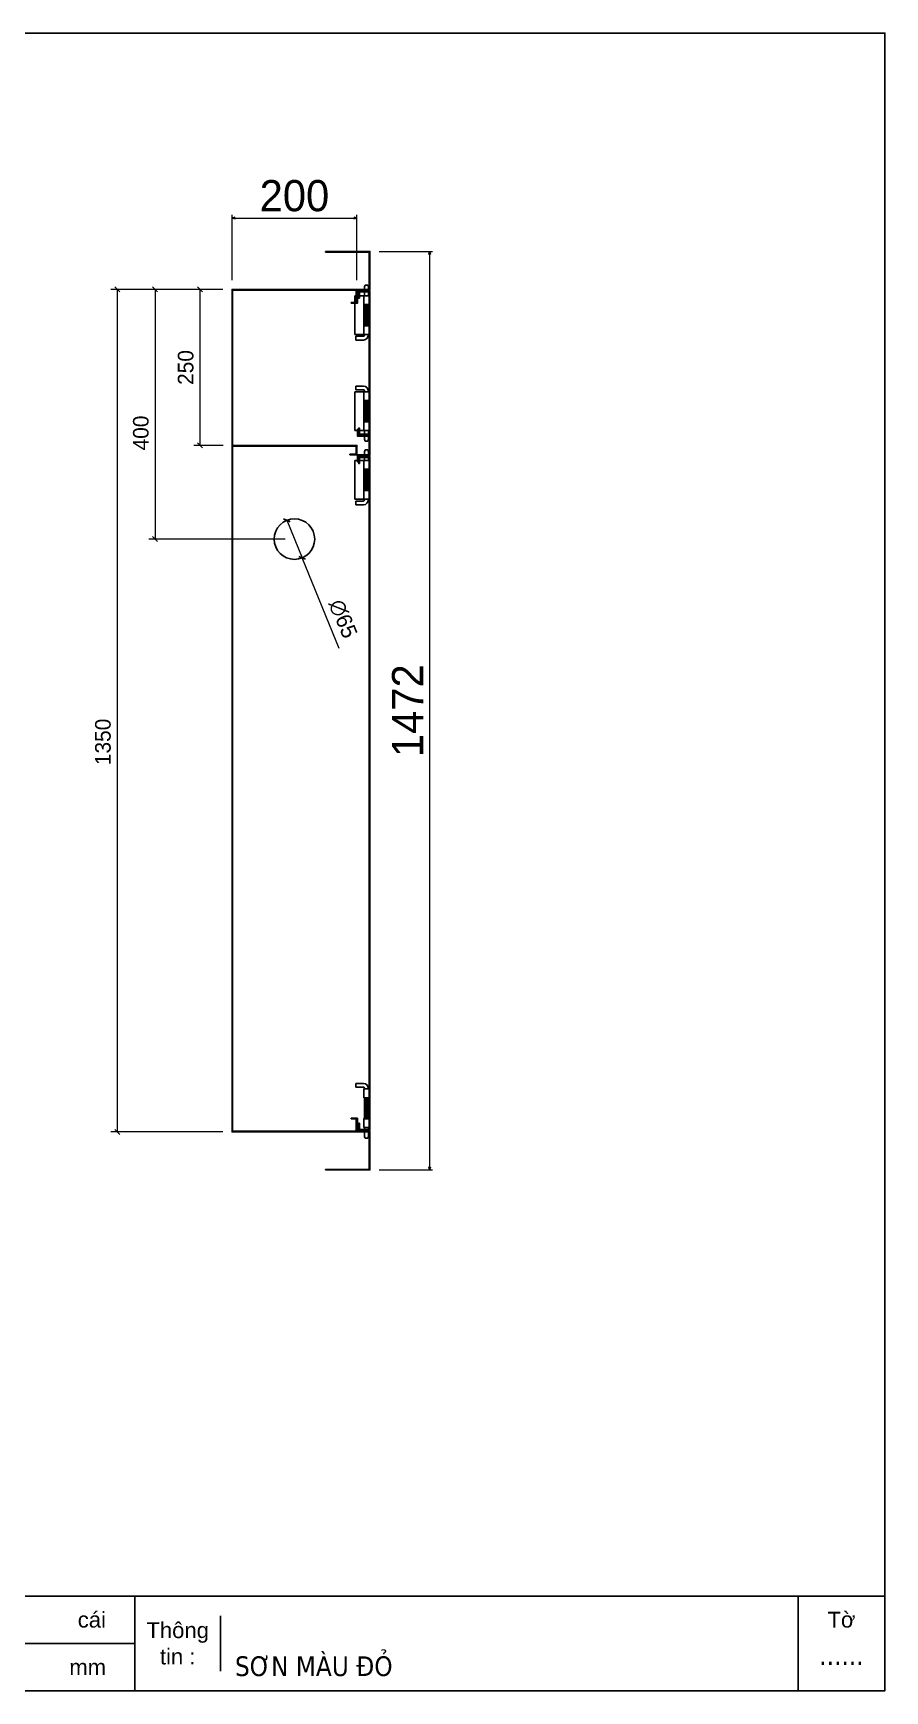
# Model space of a CAD drawing. Header units: millimetres. Extents: x 0 to 3757, y 0 to 2656.
# Drawn here: x 2392 to 3757, y 0 to 2656 of the extents above; entities that cross this region are included whole.
import ezdxf
from ezdxf.enums import TextEntityAlignment as Align

# ---------------------------------------------------------------- set-up
doc = ezdxf.new("R2010")
doc.units = ezdxf.units.MM
doc.layers.add('DIM', color=253, linetype='Continuous')
doc.styles.add('Arial', font='arial.ttf')
doc.styles.add('Tahoma (Input Text)', font='tahoma.ttf')
doc.dimstyles.new('CNC', dxfattribs={"dimtxt": 50, "dimasz": 5, "dimexe": 5, "dimexo": 15, "dimgap": 10, "dimtad": 1, "dimdec": 0, "dimtxsty": 'Standard', "dimblk": 'OPEN30', "dimcen": 10, "dimclrd": 5, "dimclre": 5, "dimclrt": 3, "dimazin": 3, "dimtfac": 1, "dimtdec": 0, "dimtmove": 0, "dimatfit": 3, "dimldrblk": 'ARCHTICK', "dimlwd": 9, "dimlwe": 9})
doc.dimstyles.new('Dim-25', dxfattribs={"dimtxt": 25, "dimasz": 8, "dimexe": 10, "dimexo": 15, "dimgap": 10, "dimtad": 1, "dimdec": 0, "dimtxsty": 'Standard', "dimblk": 'OBLIQUE', "dimcen": 10, "dimclrd": 5, "dimclre": 5, "dimclrt": 3, "dimazin": 3, "dimtfac": 1, "dimtdec": 0, "dimtmove": 0, "dimatfit": 3, "dimldrblk": 'OBLIQUE', "dimlwd": 9, "dimlwe": 9})

# ---------------------------------------------------------------- blocks, each defined once
blk = doc.blocks.new('ggj')
at = {"color": 1}
for p, q in [((2102.5, 11240.6), (2093.5, 11240.6)), ((2093.5, 11240.6), (2093.5, 11226.6)), ((2095, 11254.6), (2096, 11257.6)), ((2101, 11254.6), (2100, 11257.6)), ((2102.5, 11240.6), (2102.5, 11226.6)), ((2093.5, 11226.6), (2102.5, 11226.6)), ((2102, 11223.6), (2094, 11225.1)), ((2102, 11222.1), (2094, 11223.6)), ((2094, 11223.6), (2095, 11223.6)), ((2102, 11220.6), (2094, 11222.1)), ((2094, 11222.1), (2095, 11222.1)), ((2102, 11219.1), (2094, 11220.6)), ((2094, 11220.6), (2095, 11220.6)), ((2102, 11217.6), (2094, 11219.1)), ((2094, 11219.1), (2095, 11219.1)), ((2102, 11216.1), (2094, 11217.6)), ((2094, 11217.6), (2095, 11217.6)), ((2102, 11214.6), (2094, 11216.1)), ((2094, 11216.1), (2095, 11216.1)), ((2102, 11213.1), (2094, 11214.6)), ((2094, 11214.6), (2095, 11214.6)), ((2102, 11211.6), (2094, 11213.1)), ((2094, 11213.1), (2095, 11213.1)), ((2102, 11210.1), (2094, 11211.6)), ((2094, 11211.6), (2095, 11211.6)), ((2101, 11223.6), (2102, 11223.6)), ((2101, 11222.1), (2102, 11222.1)), ((2101, 11220.6), (2102, 11220.6)), ((2101, 11219.1), (2102, 11219.1)), ((2101, 11217.6), (2102, 11217.6)), ((2101, 11216.1), (2102, 11216.1)), ((2101, 11214.6), (2102, 11214.6)), ((2101, 11213.1), (2102, 11213.1)), ((2101, 11211.6), (2102, 11211.6)), ((2102.5, 11192.6), (2102.5, 11226.6)), ((2093.5, 11192.6), (2093.5, 11178.6)), ((2093.5, 11192.6), (2102.5, 11192.6)), ((2102, 11208.6), (2094, 11210.1)), ((2094, 11210.1), (2095, 11210.1)), ((2102, 11207.1), (2094, 11208.6)), ((2094, 11208.6), (2095, 11208.6)), ((2102, 11205.6), (2094, 11207.1)), ((2094, 11207.1), (2095, 11207.1)), ((2102, 11204.1), (2094, 11205.6)), ((2094, 11205.6), (2095, 11205.6)), ((2102, 11202.6), (2094, 11204.1)), ((2094, 11204.1), (2095, 11204.1)), ((2102, 11201.1), (2094, 11202.6)), ((2094, 11202.6), (2095, 11202.6)), ((2102, 11199.6), (2094, 11201.1)), ((2094, 11201.1), (2095, 11201.1)), ((2102, 11198.1), (2094, 11199.6)), ((2094, 11199.6), (2095, 11199.6)), ((2102, 11196.6), (2094, 11198.1)), ((2094, 11198.1), (2095, 11198.1)), ((2102, 11195.1), (2094, 11196.6)), ((2094, 11196.6), (2095, 11196.6)), ((2102, 11193.6), (2094, 11195.1)), ((2094, 11195.1), (2095, 11195.1)), ((2099.3, 11192.6), (2094, 11193.6)), ((2094, 11193.6), (2095, 11193.6)), ((2101, 11210.1), (2102, 11210.1)), ((2101, 11208.6), (2102, 11208.6)), ((2101, 11207.1), (2102, 11207.1)), ((2101, 11205.6), (2102, 11205.6)), ((2101, 11204.1), (2102, 11204.1)), ((2101, 11202.6), (2102, 11202.6)), ((2101, 11201.1), (2102, 11201.1)), ((2101, 11199.6), (2102, 11199.6)), ((2101, 11198.1), (2102, 11198.1)), ((2101, 11196.6), (2102, 11196.6)), ((2101, 11195.1), (2102, 11195.1)), ((2101, 11193.6), (2102, 11193.6)), ((2102.5, 11192.6), (2102.5, 11178.6)), ((2093, 11175.6), (2081, 11175.6)), ((2081, 11169.6), (2081, 11175.6)), ((2093, 11169.6), (2081, 11169.6)), ((2093.5, 11178.6), (2102.5, 11178.6)), ((2095, 11178.6), (2095, 11178.6)), ((2095, 11178.6), (2095, 11177.6)), ((2101, 11178.6), (2101, 11177.6))]:
    blk.add_line(p, q, dxfattribs=at)
for points in [[(2095, 11254.6), (2095, 11240.6)], [(2100, 11257.6), (2096, 11257.6)], [(2101, 11240.6), (2101, 11254.6)], [(2095, 11225.1), (2095, 11192.6)], [(2101, 11192.6), (2101, 11225.1)]]:
    blk.add_lwpolyline(points, dxfattribs=at)
blk.add_lwpolyline([(2094, 11225.1), (2102, 11225.1), (2102, 11226.6), (2094, 11226.6)], close=True, dxfattribs=at)
for radius in [2, 8]:
    blk.add_arc((2093, 11177.6), radius, 270, 0, dxfattribs=at)
blk = doc.blocks.new('*D6')
at = {"color": 0, "linetype": 'ByBlock', "lineweight": -2}
for p, q in [((2710.9, 2360.2), (2715.9, 2361.5)), ((2715.9, 2358.8), (2710.9, 2360.2)), ((2710.9, 2360.2), (2715.9, 2360.2)), ((2905.9, 2361.5), (2910.9, 2360.2)), ((2910.9, 2360.2), (2905.9, 2358.8)), ((2910.9, 2360.2), (2905.9, 2360.2))]:
    blk.add_line(p, q, dxfattribs=at)
at = {"layer": 'Defpoints', "color": 0, "transparency": 16777216}
for p in [(2910.9, 2360.2), (2710.9, 2245.7), (2910.9, 2245.7)]:
    blk.add_point(p, dxfattribs=at)
at = {"layer": 'DIM', "color": 5, "lineweight": 9, "transparency": 16777216}
for p, q in [((2710.9, 2260.7), (2710.9, 2365.2)), ((2910.9, 2260.7), (2910.9, 2365.2)), ((2715.9, 2360.2), (2905.9, 2360.2))]:
    blk.add_line(p, q, dxfattribs=at)
at = {"layer": 'DIM', "color": 3, "transparency": 16777216, "insert": (2810.9, 2395.7), "char_height": 50, "attachment_point": 5}
blk.add_mtext('200', dxfattribs=at)
blk = doc.blocks.new('_ArchTick')
at = {"color": 0, "const_width": 0.15}
blk.add_lwpolyline([(-0.5, -0.5), (0.5, 0.5)], dxfattribs=at)
blk = doc.blocks.new('_Open30')
at = {"color": 0, "linetype": 'ByBlock', "lineweight": -2}
for p, q in [((-1, 0.27), (0, 0)), ((0, 0), (-1, -0.27)), ((0, 0), (-1, 0))]:
    blk.add_line(p, q, dxfattribs=at)
blk = doc.blocks.new('*D7')
at = {"color": 0, "linetype": 'ByBlock', "lineweight": -2}
for p, q in [((3026, 2301.7), (3027.3, 2306.7)), ((3027.3, 2306.7), (3028.7, 2301.7)), ((3027.3, 2306.7), (3027.3, 2301.7)), ((3027.3, 834.7), (3026, 839.7)), ((3028.7, 839.7), (3027.3, 834.7)), ((3027.3, 834.7), (3027.3, 839.7))]:
    blk.add_line(p, q, dxfattribs=at)
at = {"layer": 'Defpoints', "color": 0, "transparency": 16777216}
for p in [(2931.9, 2306.7), (2931.9, 834.7), (3027.3, 834.7)]:
    blk.add_point(p, dxfattribs=at)
at = {"layer": 'DIM', "color": 5, "lineweight": 9, "transparency": 16777216}
for p, q in [((2946.9, 2306.7), (3032.3, 2306.7)), ((3027.3, 2301.7), (3027.3, 839.7)), ((2946.9, 834.7), (3032.3, 834.7))]:
    blk.add_line(p, q, dxfattribs=at)
at = {"layer": 'DIM', "color": 3, "transparency": 16777216, "insert": (2992.2, 1570.7), "char_height": 50, "attachment_point": 5, "rotation": 90}
blk.add_mtext('1472', dxfattribs=at)
blk = doc.blocks.new('*D8')
at = {"color": 0, "linetype": 'ByBlock', "lineweight": -2}
for p, q in [((2530.9, 2241.7), (2522.9, 2249.7)), ((2522.9, 899.7), (2530.9, 891.7))]:
    blk.add_line(p, q, dxfattribs=at)
at = {"layer": 'Defpoints', "color": 0, "ltscale": 3, "transparency": 16777216}
for p in [(2710.9, 2245.7), (2526.9, 895.7), (2710.9, 895.7)]:
    blk.add_point(p, dxfattribs=at)
at = {"layer": 'DIM', "color": 5, "lineweight": 9, "ltscale": 3, "transparency": 16777216}
for p, q in [((2695.9, 2245.7), (2516.9, 2245.7)), ((2526.9, 2245.7), (2526.9, 895.7)), ((2695.9, 895.7), (2516.9, 895.7))]:
    blk.add_line(p, q, dxfattribs=at)
at = {"layer": 'DIM', "color": 3, "ltscale": 3, "transparency": 16777216, "insert": (2504.1, 1520.7), "char_height": 25, "attachment_point": 5, "rotation": 90}
blk.add_mtext('1350', dxfattribs=at)
blk = doc.blocks.new('_Oblique')
at = {"color": 0, "linetype": 'ByBlock', "lineweight": -2}
blk.add_line((-0.5, -0.5), (0.5, 0.5), dxfattribs=at)
blk = doc.blocks.new('khungtenAsean2')
at = {"color": 7}
for p, q in [((2970, -1980), (0, -1980)), ((2020, -1980), (2020, -2100)), ((2860, -1980), (2860, -2100)), ((2128.3, -2005), (2128.3, -2075)), ((2020, -2040), (0, -2040))]:
    blk.add_line(p, q, dxfattribs=at)
blk.add_lwpolyline([(0, 0), (2970, 0), (2970, -2100), (0, -2100)], close=True, dxfattribs=at)
at = {"color": 2, "char_height": 20, "style": 'Arial'}
for s, insert, width, attachment_point in [('cái', (1947.6, -2010), 917.634, 4), ('Thông\\Ptin :', (2074.2, -2040), 108.311, 5), ('Tờ', (2915, -2010), 110, 5), ('mm', (1936.9, -2070), 917.634, 4)]:
    blk.add_mtext(s, dxfattribs=dict(at, insert=insert, width=width, attachment_point=attachment_point))
at = {"color": 1, "style": 'Tahoma (Input Text)', "flags": 8}
for tag, p in [('#03', (506.6, -2019.3)), ('#01', (137.1, -2021.3)), ('#05', (1106.6, -2021.3)), ('#07', (1834.7, -2021.3)), ('#09', (2146.7, -2021.3)), ('#02', (98.5, -2081.3)), ('#04', (486.1, -2081.3)), ('#06', (1065.3, -2081.3)), ('#08', (1817.4, -2081.3)), ('#10', (2146.7, -2081.3))]:
    blk.add_attdef(tag, p, '', height=25, dxfattribs=at)
blk.add_attdef('#11', text='', height=25, dxfattribs=at).set_placement((2915, -2067.3), align=Align.CENTER)
blk = doc.blocks.new('HL035-1-2')
at = {"color": 1}
for p, q in [((-3, 79), (-3, 80)), ((3, 79), (3, 80)), ((5, 88), (17, 88)), ((5, 82), (17, 82)), ((17, 88), (17, 82)), ((-4.5, 79), (18.5, 79)), ((-4.5, 65), (-4.5, 79)), ((-4.5, 65), (4.5, 65)), ((1.3, 65), (-4, 64)), ((4, 64), (-4, 62.5)), ((-4, 64), (-3, 64)), ((4, 62.5), (-4, 61)), ((-4, 62.5), (-3, 62.5)), ((4, 61), (-4, 59.5)), ((-4, 61), (-3, 61)), ((4, 59.5), (-4, 58)), ((-4, 59.5), (-3, 59.5)), ((4, 58), (-4, 56.5)), ((-4, 58), (-3, 58)), ((4, 56.5), (-4, 55)), ((-4, 56.5), (-3, 56.5)), ((4, 55), (-4, 53.5)), ((-4, 55), (-3, 55)), ((4, 53.5), (-4, 52)), ((-4, 53.5), (-3, 53.5)), ((-3, 79), (-3, 79)), ((3, 64), (4, 64)), ((3, 62.5), (4, 62.5)), ((3, 61), (4, 61)), ((3, 59.5), (4, 59.5)), ((3, 58), (4, 58)), ((3, 56.5), (4, 56.5)), ((3, 55), (4, 55)), ((3, 53.5), (4, 53.5)), ((4.5, 65), (4.5, 79)), ((4.5, 65), (4.5, 31)), ((18.5, 79), (18.5, 17)), ((-4.5, 17), (-4.5, 31)), ((-4.5, 31), (4.5, 31)), ((4, 52), (-4, 50.5)), ((-4, 52), (-3, 52)), ((4, 50.5), (-4, 49)), ((-4, 50.5), (-3, 50.5)), ((4, 49), (-4, 47.5)), ((-4, 49), (-3, 49)), ((4, 47.5), (-4, 46)), ((-4, 47.5), (-3, 47.5)), ((4, 46), (-4, 44.5)), ((-4, 46), (-3, 46)), ((4, 44.5), (-4, 43)), ((-4, 44.5), (-3, 44.5)), ((4, 43), (-4, 41.5)), ((-4, 43), (-3, 43)), ((4, 41.5), (-4, 40)), ((-4, 41.5), (-3, 41.5)), ((4, 40), (-4, 38.5)), ((-4, 40), (-3, 40)), ((4, 38.5), (-4, 37)), ((-4, 38.5), (-3, 38.5)), ((4, 37), (-4, 35.5)), ((-4, 37), (-3, 37)), ((4, 35.5), (-4, 34)), ((-4, 35.5), (-3, 35.5)), ((4, 34), (-4, 32.5)), ((-4, 34), (-3, 34)), ((3, 52), (4, 52)), ((3, 50.5), (4, 50.5)), ((3, 49), (4, 49)), ((3, 47.5), (4, 47.5)), ((3, 46), (4, 46)), ((3, 44.5), (4, 44.5)), ((3, 43), (4, 43)), ((3, 41.5), (4, 41.5)), ((3, 40), (4, 40)), ((3, 38.5), (4, 38.5)), ((3, 37), (4, 37)), ((3, 35.5), (4, 35.5)), ((3, 34), (4, 34)), ((4.5, 17), (4.5, 31)), ((18.5, 17), (-4.5, 17)), ((-3, 3), (-2, 0)), ((3, 3), (2, 0))]:
    blk.add_line(p, q, dxfattribs=at)
for points in [[(-3, 32.5), (-3, 65)], [(3, 65), (3, 32.5)], [(-3, 3), (-3, 17)], [(2, 0), (-2, 0)], [(3, 17), (3, 3)]]:
    blk.add_lwpolyline(points, dxfattribs=at)
blk.add_lwpolyline([(-4, 32.5), (4, 32.5), (4, 31), (-4, 31)], close=True, dxfattribs=at)
for radius in [8, 2]:
    blk.add_arc((5, 80), radius, 90, 180, dxfattribs=at)
blk = doc.blocks.new('*D15')
at = {"color": 0, "linetype": 'ByBlock', "lineweight": -2}
for p, q in [((2663.5, 2241.7), (2655.5, 2249.7)), ((2655.5, 1999.7), (2663.5, 1991.7))]:
    blk.add_line(p, q, dxfattribs=at)
at = {"layer": 'Defpoints', "color": 0, "ltscale": 3, "transparency": 16777216}
for p in [(2710.9, 2245.7), (2659.5, 1995.7), (2711.9, 1995.7)]:
    blk.add_point(p, dxfattribs=at)
at = {"layer": 'DIM', "color": 5, "lineweight": 9, "ltscale": 3, "transparency": 16777216}
for p, q in [((2695.9, 2245.7), (2649.5, 2245.7)), ((2659.5, 2245.7), (2659.5, 1995.7)), ((2696.9, 1995.7), (2649.5, 1995.7))]:
    blk.add_line(p, q, dxfattribs=at)
at = {"layer": 'DIM', "color": 3, "ltscale": 3, "transparency": 16777216, "insert": (2636.7, 2120.7), "char_height": 25, "attachment_point": 5, "rotation": 90}
blk.add_mtext('250', dxfattribs=at)
blk = doc.blocks.new('*D20')
at = {"color": 0, "linetype": 'ByBlock', "lineweight": -2}
for p, q in [((2793.3, 1878), (2803.8, 1873.6)), ((2828.5, 1813.5), (2818, 1817.8))]:
    blk.add_line(p, q, dxfattribs=at)
at = {"layer": 'Defpoints', "color": 0, "ltscale": 3, "transparency": 16777216}
for p in [(2798.6, 1875.8), (2823.2, 1815.7)]:
    blk.add_point(p, dxfattribs=at)
at = {"layer": 'DIM', "color": 5, "lineweight": 9, "ltscale": 3, "transparency": 16777216}
for p in [(2798.6, 1875.8), (2882.8, 1670.5)]:
    blk.add_line(p, (2823.2, 1815.7), dxfattribs=at)
at = {"layer": 'DIM', "color": 3, "ltscale": 3, "transparency": 16777216, "insert": (2888.7, 1717.9), "char_height": 25, "attachment_point": 5, "rotation": 292.3149}
blk.add_mtext('∅65', dxfattribs=at)
blk = doc.blocks.new('*D21')
at = {"color": 0, "linetype": 'ByBlock', "lineweight": -2}
for p, q in [((2591.7, 2241.7), (2583.7, 2249.7)), ((2583.7, 1849.7), (2591.7, 1841.7))]:
    blk.add_line(p, q, dxfattribs=at)
at = {"layer": 'Defpoints', "color": 0, "ltscale": 3, "transparency": 16777216}
for p in [(2710.9, 2245.7), (2587.7, 1845.7), (2810.9, 1845.7)]:
    blk.add_point(p, dxfattribs=at)
at = {"layer": 'DIM', "color": 5, "lineweight": 9, "ltscale": 3, "transparency": 16777216}
for p, q in [((2695.9, 2245.7), (2577.7, 2245.7)), ((2587.7, 2245.7), (2587.7, 1845.7)), ((2795.9, 1845.7), (2577.7, 1845.7))]:
    blk.add_line(p, q, dxfattribs=at)
at = {"layer": 'DIM', "color": 3, "ltscale": 3, "transparency": 16777216, "insert": (2564.9, 2015.7), "char_height": 25, "attachment_point": 5, "rotation": 90}
blk.add_mtext('400', dxfattribs=at)

msp = doc.modelspace()

# ---------------------------------------------------------------- linework, layer by layer
at = {"color": 7}
msp.add_line((2909.9, 2223.7), (2910.9, 2223.7), dxfattribs=at)
msp.add_line((2909.9, 2223.7), (2910.9, 2223.7), dxfattribs=at)
for points in [[(2860.9, 2306.7), (2931.9, 2306.7), (2931.9, 2244.7), (2911.9, 2244.7), (2911.9, 2223.7), (2910.9, 2223.7), (2910.9, 2245.7), (2930.9, 2245.7), (2930.9, 2305.7), (2861.9, 2305.7), (2861.9, 2305.7), (2860.9, 2305.7)], [(2901.9, 2223.7), (2901.9, 2224.7), (2909.9, 2224.7), (2909.9, 2244.7), (2711.9, 2244.7), (2711.9, 896.7), (2909.9, 896.7), (2909.9, 916.7), (2901.9, 916.7), (2901.9, 917.7), (2910.9, 917.7), (2910.9, 895.7), (2710.9, 895.7), (2710.9, 2245.7), (2910.9, 2245.7), (2910.9, 2223.7)], [(2911.9, 2021.7), (2911.9, 2010.7), (2930.9, 2010.7), (2930.9, 1980.7), (2911.9, 1980.7), (2911.9, 1969.7), (2912.9, 1969.7), (2912.9, 1979.7), (2931.9, 1979.7), (2931.9, 2011.7), (2912.9, 2011.7), (2912.9, 2021.7)], [(2860.9, 834.7), (2931.9, 834.7), (2931.9, 896.7), (2911.9, 896.7), (2911.9, 917.7), (2910.9, 917.7), (2910.9, 895.7), (2930.9, 895.7), (2930.9, 835.7), (2861.9, 835.7), (2861.9, 835.7), (2860.9, 835.7)]]:
    msp.add_lwpolyline(points, close=True, dxfattribs=at)
at = {"color": 6}
for points in [[(2914.9, 2231.7), (2914.9, 2241.7), (2930.9, 2241.7), (2930.9, 2013.7), (2914.9, 2013.7), (2914.9, 2023.7), (2913.9, 2023.7), (2913.9, 2012.7), (2931.9, 2012.7), (2931.9, 2242.7), (2913.9, 2242.7), (2913.9, 2231.7)], [(2914.9, 1966.7), (2914.9, 1976.7), (2930.9, 1976.7), (2930.9, 899.7), (2914.9, 899.7), (2914.9, 909.7), (2913.9, 909.7), (2913.9, 898.7), (2931.9, 898.7), (2931.9, 1977.7), (2913.9, 1977.7), (2913.9, 1966.7)]]:
    msp.add_lwpolyline(points, close=True, dxfattribs=at)
at = {"color": 3}
msp.add_lwpolyline([(2899.9, 1980.7), (2910.9, 1980.7), (2910.9, 1995.7), (2711.9, 1995.7), (2711.9, 1994.7), (2909.9, 1994.7), (2909.9, 1981.7), (2899.9, 1981.7)], close=True, dxfattribs=at)
at = {"color": 2, "ltscale": 3}
msp.add_circle((2810.9, 1845.7), 32.5, dxfattribs=at)

# ---------------------------------------------------------------- block references
at = {"color": 7}
ref = msp.add_blockref('khungtenAsean2', (0, 2656.5), dxfattribs=dict(at, xscale=1.264982400001827, yscale=1.264982400001827, zscale=1.264982400001827))
ref.add_attrib('#11', '......', dxfattribs={"color": 1, "height": 31.62, "style": 'Tahoma (Input Text)'}).set_placement((3687.4, 41.3), align=Align.CENTER)
ref.add_attrib('#10', 'SƠN MÀU ĐỎ', (2715.6, 23.7), dxfattribs={"color": 1, "height": 31.62, "style": 'Tahoma (Input Text)'})
at = {"color": 7, "rotation": 180}
for p in [(2926.4, 2252.7), (2926.4, 1988.7)]:
    msp.add_blockref('HL035-1-2', p, dxfattribs=at)
at = {"color": 7, "xscale": -1}
msp.add_blockref('HL035-1-2', (2926.4, 2002.7), dxfattribs=at)
at = {"xscale": -1, "rotation": 180}
msp.add_blockref('ggj', (828.4, 12143.1), dxfattribs=at)

# ---------------------------------------------------------------- dimensions: what is measured, and where the dimension line sits
at = {"layer": 'DIM'}
dim = msp.add_linear_dim(base=(2910.9, 2360.2), p1=(2710.9, 2245.7), p2=(2910.9, 2245.7), dimstyle='CNC', dxfattribs=at)
dim.commit()
dim.dimension.update_dxf_attribs({"geometry": '*D6', "text_midpoint": (2810.9, 2395.7)})
dim = msp.add_linear_dim(base=(3027.3, 834.7), p1=(2931.9, 2306.7), p2=(2931.9, 834.7), angle=90, dimstyle='CNC', dxfattribs=at)
dim.commit()
dim.dimension.update_dxf_attribs({"geometry": '*D7', "text_midpoint": (2992.2, 1570.7)})
at = {"layer": 'DIM', "color": 7, "ltscale": 3}
for base, p2, picture, middle in [((2526.9, 895.7), (2710.9, 895.7), '*D8', (2526.9, 1520.7)), ((2587.7, 1845.7), (2810.9, 1845.7), '*D21', (2587.7, 2015.7))]:
    dim = msp.add_linear_dim(base=base, p1=(2710.9, 2245.7), p2=p2, angle=90, dimstyle='Dim-25', dxfattribs=at)
    dim.commit()
    dim.dimension.update_dxf_attribs({"geometry": picture, "text_midpoint": middle, "dimtype": 160})
dim = msp.add_linear_dim(base=(2659.5, 1995.7), p1=(2710.9, 2245.7), p2=(2711.9, 1995.7), angle=90, dimstyle='Dim-25', dxfattribs=at)
dim.commit()
dim.dimension.update_dxf_attribs({"geometry": '*D15', "text_midpoint": (2636.7, 2120.7)})
dim = msp.add_diameter_dim_2p(p1=(2798.6, 1875.8), p2=(2823.2, 1815.7), dimstyle='Dim-25', dxfattribs=at)
dim.commit()
dim.dimension.update_dxf_attribs({"geometry": '*D20', "text_midpoint": (2867, 1709), "dimtype": 163})

doc.saveas('drawing.dxf')
